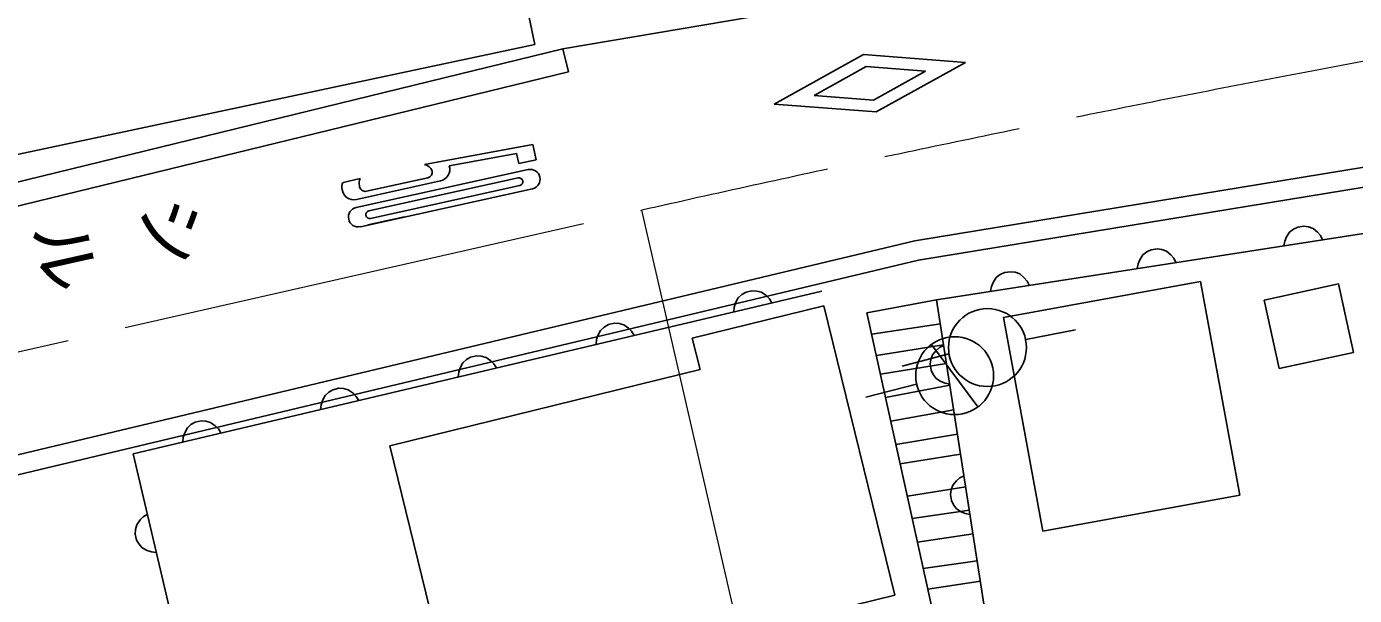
# Model space of a CAD drawing. Units: millimetres, scale not verified. Extents: x 40000 to 680000, y 20000 to 380000.
# Drawn here: x 488114 to 522024, y 302252 to 316780 of the extents above; entities that cross this region are included whole.
import ezdxf

# ---------------------------------------------------------------- set-up
doc = ezdxf.new("R2010")
doc.units = ezdxf.units.MM
doc.header["$LTSCALE"] = 1000
doc.linetypes.add('CHAIN', pattern=[18.5, 12, -1.5, 3.5, -1.5])
for name, color, linetype, lineweight in [('M-BGD', 7, 'Continuous', 25), ('M-BMK', 2, 'CHAIN', 13), ('M-STR-HTXT', 7, 'Continuous', 13), ('M-STR-STRC', 7, 'Continuous', 25)]:
    doc.layers.add(name, color=color, linetype=linetype, lineweight=lineweight)
doc.styles.add('@ＭＳ ゴシック', font='')
doc.styles.get('@ＭＳ ゴシック').set_extended_font_data('@MS Gothic')

msp = doc.modelspace()

# ---------------------------------------------------------------- linework, layer by layer
at = {"layer": 'M-BGD'}
for p, q in [((501096, 316320), (499635, 323193)), ((501810, 316208), (524990, 320146)), ((482832, 311576), (501810, 316208)), ((486595, 313238), (501096, 316320)), ((501953, 315625), (501810, 316208)), ((482969, 310992), (501953, 315625)), ((526636, 313904), (510796, 311308)), ((526716, 313411), (510895, 310817)), ((520464, 311606), (520574, 311659)), ((520574, 311659), (520728, 311682)), ((520728, 311682), (520849, 311666)), ((520849, 311666), (520967, 311623)), ((510796, 311308), (476613, 303156)), ((522587, 311548), (511353, 309805)), ((520221, 311181), (520243, 311301)), ((520243, 311301), (520287, 311407)), ((520287, 311407), (520364, 311530)), ((520364, 311530), (520464, 311606)), ((520967, 311623), (521080, 311530)), ((521080, 311530), (521154, 311442)), ((521154, 311442), (521209, 311335)), ((516619, 310949), (516719, 311025)), ((516719, 311025), (516830, 311077)), ((516830, 311077), (516983, 311101)), ((516983, 311101), (517104, 311085)), ((517104, 311085), (517222, 311042)), ((517222, 311042), (517335, 310948)), ((510895, 310817), (476729, 302670)), ((516476, 310600), (516498, 310720)), ((516498, 310720), (516542, 310825)), ((516542, 310825), (516619, 310949)), ((517335, 310948), (517410, 310861)), ((517410, 310861), (517464, 310753)), ((512798, 310244), (512875, 310368)), ((512875, 310368), (512974, 310444)), ((512974, 310444), (513085, 310496)), ((513085, 310496), (513238, 310520)), ((513238, 310520), (513360, 310504)), ((513360, 310504), (513477, 310461)), ((513477, 310461), (513591, 310367)), ((513591, 310367), (513665, 310280)), ((513665, 310280), (513720, 310172)), ((508419, 310024), (490833, 305871)), ((506289, 309853), (506382, 309937)), ((506382, 309937), (506489, 309998)), ((506489, 309998), (506639, 310033)), ((506639, 310033), (506762, 310026)), ((506762, 310026), (506883, 309993)), ((506883, 309993), (507003, 309908)), ((512731, 310019), (512753, 310139)), ((512753, 310139), (512798, 310244)), ((513065, 309347), (518096, 310271)), ((518096, 310271), (519098, 304816)), ((521617, 310209), (519718, 309795)), ((521999, 308460), (521617, 310209)), ((505114, 308824), (508474, 309649)), ((506173, 309494), (506186, 309615)), ((506186, 309615), (506222, 309724)), ((506222, 309724), (506289, 309853)), ((507003, 309908), (507084, 309827)), ((507084, 309827), (507147, 309724)), ((508474, 309649), (510289, 302262)), ((509575, 309473), (511353, 309805)), ((511353, 309805), (512907, 299823)), ((519718, 309795), (520101, 308045)), ((511518, 300643), (509575, 309473)), ((514067, 303892), (513065, 309347)), ((502705, 308893), (502772, 309022)), ((502772, 309022), (502865, 309106)), ((502865, 309106), (502971, 309167)), ((502971, 309167), (503122, 309203)), ((503122, 309203), (503245, 309195)), ((503245, 309195), (503365, 309162)), ((503365, 309162), (503486, 309078)), ((503486, 309078), (503566, 308997)), ((503566, 308997), (503629, 308893)), ((509696, 308924), (511449, 309188)), ((513631, 308786), (514898, 309037)), ((502656, 308663), (502669, 308785)), ((502669, 308785), (502705, 308893)), ((505114, 308824), (505312, 308018)), ((509816, 308378), (511532, 308656)), ((511219, 308662), (512408, 307066)), ((511340, 308506), (511427, 308581)), ((511427, 308581), (511535, 308635)), ((499255, 308191), (499348, 308275)), ((499348, 308275), (499454, 308336)), ((499454, 308336), (499605, 308372)), ((499605, 308372), (499727, 308365)), ((499727, 308365), (499848, 308332)), ((499848, 308332), (499968, 308247)), ((499968, 308247), (500049, 308166)), ((511665, 308419), (510475, 308104)), ((511188, 308154), (511204, 308275)), ((511204, 308275), (511247, 308393)), ((511247, 308393), (511340, 308506)), ((520101, 308045), (521999, 308460)), ((497388, 306072), (505312, 308018)), ((499139, 307833), (499151, 307954)), ((499151, 307954), (499187, 308062)), ((499187, 308062), (499255, 308191)), ((500049, 308166), (500112, 308063)), ((509920, 307906), (511607, 308177)), ((511212, 308001), (511188, 308154)), ((511264, 307890), (511212, 308001)), ((510837, 307649), (509544, 307318)), ((510052, 307305), (511692, 307625)), ((511340, 307790), (511264, 307890)), ((511464, 307714), (511340, 307790)), ((511569, 307669), (511464, 307714)), ((511689, 307647), (511569, 307669)), ((495634, 307123), (495670, 307232)), ((495670, 307232), (495737, 307361)), ((495737, 307361), (495831, 307444)), ((495831, 307444), (495937, 307505)), ((495937, 307505), (496088, 307541)), ((496088, 307541), (496210, 307534)), ((496210, 307534), (496331, 307501)), ((496331, 307501), (496451, 307416)), ((496451, 307416), (496532, 307335)), ((496532, 307335), (496595, 307232)), ((495622, 307002), (495634, 307123)), ((510185, 306701), (511791, 306992)), ((492220, 306530), (492313, 306614)), ((492313, 306614), (492420, 306675)), ((492420, 306675), (492571, 306710)), ((492571, 306710), (492693, 306703)), ((492693, 306703), (492814, 306670)), ((492814, 306670), (492934, 306585)), ((492934, 306585), (493015, 306504)), ((492105, 306171), (492117, 306292)), ((492117, 306292), (492153, 306401)), ((492153, 306401), (492220, 306530)), ((493015, 306504), (493078, 306401)), ((510315, 306110), (511888, 306368)), ((490833, 305871), (493716, 293664)), ((497389, 306073), (499245, 298517)), ((510424, 305614), (511967, 305863)), ((511858, 305179), (511945, 305253)), ((511945, 305253), (512053, 305308)), ((510606, 304787), (512098, 305023)), ((511706, 304827), (511722, 304948)), ((511722, 304948), (511765, 305066)), ((511765, 305066), (511858, 305179)), ((511730, 304673), (511706, 304827)), ((511782, 304563), (511730, 304673)), ((511859, 304463), (511782, 304563)), ((519098, 304816), (514067, 303892)), ((490929, 304059), (491014, 304179)), ((491014, 304179), (491095, 304260)), ((491095, 304260), (491198, 304323)), ((510732, 304213), (512190, 304432)), ((511982, 304386), (511859, 304463)), ((512087, 304342), (511982, 304386)), ((512207, 304320), (512087, 304342)), ((490889, 303816), (490896, 303938)), ((490896, 303938), (490929, 304059)), ((490925, 303665), (490889, 303816)), ((490986, 303559), (490925, 303665)), ((491069, 303465), (490986, 303559)), ((510865, 303612), (512285, 303823)), ((491198, 303398), (491069, 303465)), ((491307, 303362), (491198, 303398)), ((491428, 303350), (491307, 303362)), ((511013, 302938), (512392, 303135)), ((511129, 302411), (512472, 302616)), ((510289, 302262), (505705, 301137))]:
    msp.add_line(p, q, dxfattribs=at)
for centre in [(512652, 308582), (511814, 307864)]:
    msp.add_circle(centre, 995, dxfattribs=at)
at = {"layer": 'M-BMK'}
msp.add_line((418476, 292691), (503827, 312091), dxfattribs=at)
msp.add_arc((613997, -175621), 500000, 100.05298, 102.72899, dxfattribs=at)
at = {"layer": 'M-STR-HTXT'}
msp.add_line((510820, 281659), (503827, 312091), dxfattribs=at)
at = {"layer": 'M-STR-STRC'}
for p, q in [((507203, 314798), (509486, 316063)), ((509486, 316063), (512088, 315863)), ((509553, 315757), (508223, 315020)), ((509553, 315757), (511068, 315641)), ((512088, 315863), (509806, 314598)), ((511068, 315641), (509739, 314904)), ((508223, 315020), (509739, 314904)), ((509806, 314598), (507203, 314798)), ((498274, 313259), (501039, 313767)), ((501039, 313767), (501126, 313377)), ((498907, 313223), (500626, 313539)), ((500629, 313539), (500686, 313280)), ((501126, 313377), (500686, 313280)), ((496530, 312158), (500925, 313127)), ((496195, 312800), (496634, 312897)), ((496536, 312364), (498684, 312838)), ((496797, 312575), (498359, 312920)), ((496856, 312076), (500664, 312916)), ((496899, 311881), (500707, 312721)), ((501032, 312639), (496638, 311669)), ((497769, 311919), (496833, 311713))]:
    msp.add_line(p, q, dxfattribs=at)
for centre, radius, start, end in [((498203, 312968), 300, 25.822, 76.3466), ((498327, 313066), 150, 282.4434, 12.4433), ((498621, 313131), 300, 282.1896, 17.8376), ((500979, 312883), 250, 282.4434, 102.4433), ((496414, 312682), 250, 151.6142, 195.091), ((496907, 312773), 300, 155.3751, 191.3298), ((496762, 312721), 150, 182.8434, 283.2457), ((500686, 312819), 100, 282.4434, 102.4433), ((496470, 312656), 300, 187.6628, 282.6427), ((496584, 311914), 250, 102.4433, 282.4433), ((496877, 311978), 100, 102.4433, 282.4433)]:
    msp.add_arc(centre, radius, start, end, dxfattribs=at)

# ---------------------------------------------------------------- texts
at = {"layer": 'M-STR-STRC', "insert": (492584, 312491), "char_height": 1320, "attachment_point": 7, "rotation": 192.6, "style": '@ＭＳ ゴシック'}
msp.add_mtext('\\T1.56;シルバーゾーン', dxfattribs=at)

doc.saveas('drawing.dxf')
